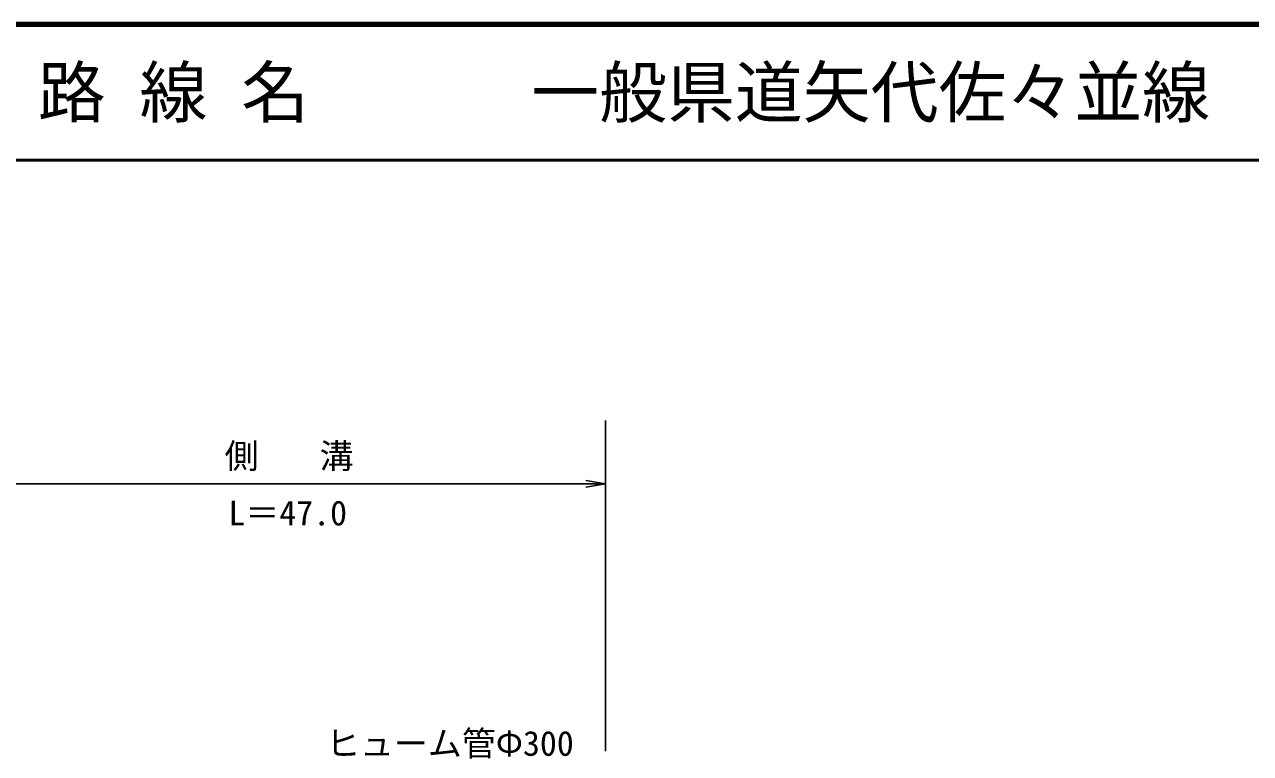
# Model space of a CAD drawing. Units: millimetres, scale not verified. Extents: x 40000 to 680000, y 20000 to 380000.
# Drawn here: x 179403 to 269720, y 326250 to 380000 of the extents above; entities that cross this region are included whole.
import ezdxf
from ezdxf.enums import TextEntityAlignment as Align

# ---------------------------------------------------------------- set-up
doc = ezdxf.new("R2010")
doc.units = ezdxf.units.MM
doc.header["$LTSCALE"] = 1000
for name, color, linetype, lineweight in [('M-STR-STR3', 7, 'Continuous', 25), ('M-TTL', 2, 'Continuous', 140), ('M-TTL-LINE', 7, 'Continuous', 50)]:
    doc.layers.add(name, color=color, linetype=linetype, lineweight=lineweight)
doc.layers.add('M-TTL-TXT', color=7, linetype='Continuous')
doc.styles.add('ＭＳ ゴシック', font='')
doc.styles.get('ＭＳ ゴシック').set_extended_font_data('MS Gothic')

# ---------------------------------------------------------------- blocks, each defined once
blk = doc.blocks.new('open_arrow')
at = {"color": 0, "linetype": 'Continuous', "lineweight": -2}
blk.add_lwpolyline([(7.5, 1.25), (0, 0), (7.5, -1.25)], dxfattribs=at)

msp = doc.modelspace()

# ---------------------------------------------------------------- linework, layer by layer
at = {"layer": 'M-STR-STR3'}
for p, q in [((222206, 326415), (222206, 350810)), ((222206, 346138), (176282, 346138))]:
    msp.add_line(p, q, dxfattribs=at)
at = {"layer": 'M-TTL'}
msp.add_line((680000, 380000), (40000, 380000), dxfattribs=at)
at = {"layer": 'M-TTL-LINE'}
msp.add_line((40000, 370000), (680000, 370000), dxfattribs=at)

# ---------------------------------------------------------------- block references
at = {"layer": 'M-STR-STR3', "xscale": 193, "yscale": 193, "rotation": 180}
msp.add_blockref('open_arrow', (222206, 346138), dxfattribs=at)

# ---------------------------------------------------------------- texts
at = {"layer": 'M-STR-STR3', "style": 'ＭＳ ゴシック'}
for s, p in [('L＝47.0', (194429, 343983)), ('ヒューム管Φ300', (201621, 326997))]:
    msp.add_text(s, height=1833, dxfattribs=at).set_placement(p, align=Align.MIDDLE_LEFT)
at = {"layer": 'M-STR-STR3', "insert": (194140, 348088), "char_height": 1833, "attachment_point": 4, "style": 'ＭＳ ゴシック'}
msp.add_mtext('\\T1.4;側\u3000溝', dxfattribs=at)
at = {"layer": 'M-TTL-TXT', "style": 'ＭＳ ゴシック'}
for s, p in [('路 線 名', (180380, 375000)), ('一般県道矢代佐々並線', (216734, 375000))]:
    msp.add_text(s, height=3666, dxfattribs=at).set_placement(p, align=Align.MIDDLE_LEFT)

doc.saveas('drawing.dxf')
